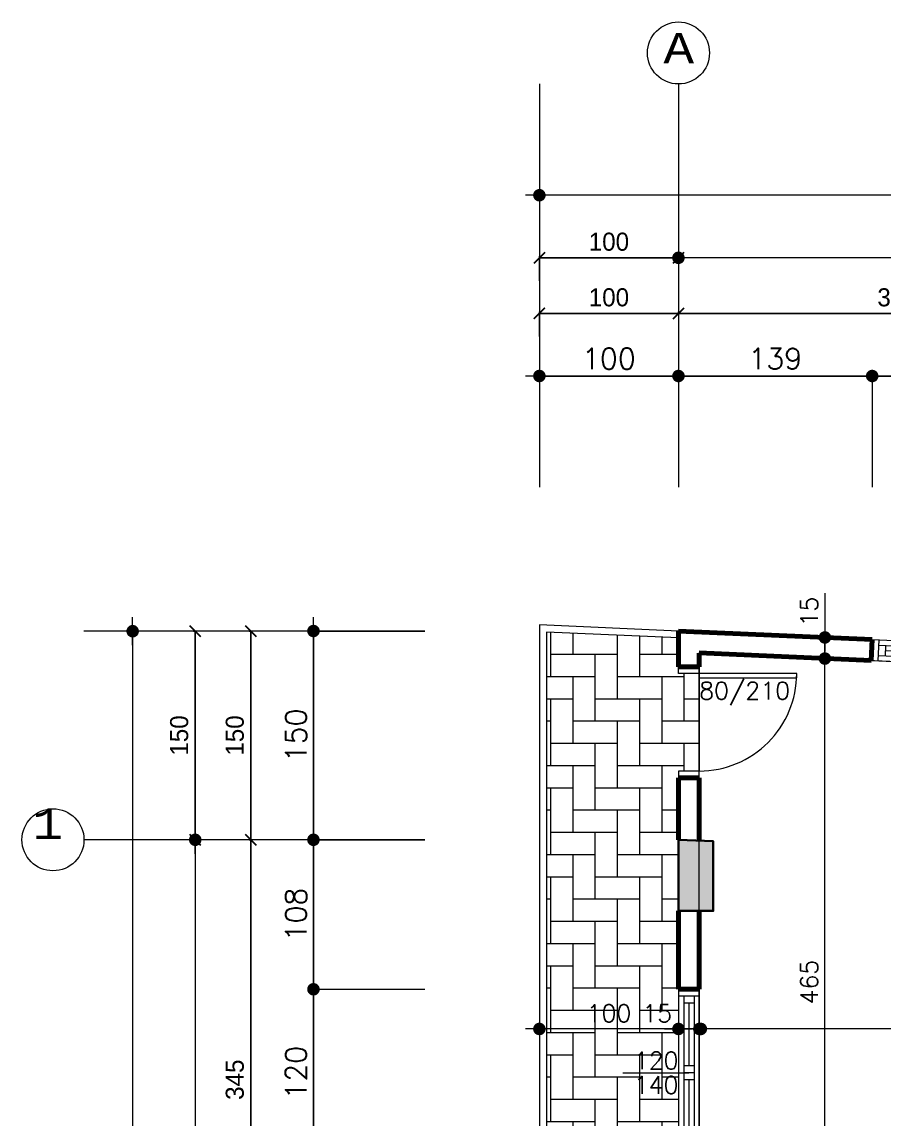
# Model space of a CAD drawing. Header units: millimetres. Extents: x 35860 to 71103, y -11298 to -8385.
# Drawn here: x 46579 to 47199, y -9534 to -8745 of the extents above; entities that cross this region are included whole.
import ezdxf
from ezdxf.enums import TextEntityAlignment as Align

# ---------------------------------------------------------------- set-up
doc = ezdxf.new("R2010")
doc.units = ezdxf.units.MM
doc.header["$MEASUREMENT"] = 0
doc.layers.get('0').update_dxf_attribs({"lineweight": 15})
doc.layers.get('Defpoints').update_dxf_attribs({"lineweight": 20})
for name, color, linetype, lineweight in [('02', 2, 'Continuous', 20), ('03_Yazı', 1, 'Continuous', 30), ('07', 3, 'Continuous', 70), ('Aks&Tefriş', 5, 'Continuous', 20), ('Kolon', 6, 'Continuous', 30), ('Merd&Balkon', 40, 'Continuous', 20), ('Ölçü', 140, 'Continuous', 20)]:
    doc.layers.add(name, color=color, linetype=linetype, lineweight=lineweight)
doc.layers.add('Lay_X', color=45, linetype='Continuous', lineweight=13, plot=False)
doc.styles.add('0', font='txt.shx')
doc.styles.add('C', font='')
doc.styles.get('C').set_extended_font_data('Courier New Tur')
doc.dimstyles.new('2', dxfattribs={"dimtxt": 12.5, "dimasz": 1, "dimexe": 0, "dimexo": 0, "dimgap": 5, "dimtad": 1, "dimdec": 0, "dimlfac": -1, "dimzin": 12, "dimdsep": 46, "dimtxsty": '0', "dimblk": 'DOT', "dimcen": 2.5, "dimse1": 1, "dimse2": 1, "dimclrd": 256, "dimclrt": 1, "dimadec": 0, "dimazin": 0, "dimtfac": 1, "dimtdec": 0, "dimtmove": 0, "dimatfit": 0, "dimldrblk": 'DOT', "dimfxl": 1, "dimtolj": 1, "dimtzin": 0, "dimlwd": -1, "dimarcsym": 0})
doc.dimstyles.new('5', dxfattribs={"dimtxt": 25, "dimasz": 1, "dimexe": 0, "dimexo": 0, "dimgap": 5, "dimtad": 1, "dimdec": 0, "dimlfac": -1, "dimzin": 12, "dimdsep": 46, "dimtxsty": '0', "dimblk": 'DOT', "dimcen": 2.5, "dimse1": 1, "dimse2": 1, "dimclrd": 256, "dimclrt": 1, "dimadec": 8, "dimazin": 0, "dimtfac": 1, "dimtdec": 0, "dimtmove": 0, "dimatfit": 0, "dimldrblk": 'DOT', "dimfxl": 1, "dimtolj": 1, "dimtzin": 0, "dimlwd": -1, "dimarcsym": 0})
doc.dimstyles.new('_VI80I', dxfattribs={"dimtxt": 15, "dimasz": 1, "dimexe": 0, "dimexo": 100, "dimgap": 5, "dimtad": 1, "dimdec": 0, "dimlfac": -1, "dimzin": 12, "dimdsep": 46, "dimtxsty": '0', "dimblk1": 'DOT80_2', "dimblk2": 'DOT80_1', "dimsah": 1, "dimcen": 2.5, "dimse1": 1, "dimse2": 1, "dimclrd": 256, "dimclrt": 1, "dimadec": 8, "dimazin": 0, "dimtfac": 1, "dimtdec": 0, "dimtmove": 0, "dimatfit": 0, "dimldrblk": 'DOT', "dimfxl": 1, "dimtolj": 1, "dimtzin": 0, "dimlwd": -1, "dimarcsym": 0})
doc.dimstyles.new('STANDART', dxfattribs={"dimtxt": 13, "dimasz": 8, "dimexe": 1.25, "dimexo": 0.625, "dimgap": 5, "dimtad": 1, "dimdec": 0, "dimrnd": 5, "dimzin": 1, "dimdsep": 46, "dimtxsty": 'Standard', "dimblk1": 'ARCHTICK', "dimblk2": 'ARCHTICK', "dimsah": 1, "dimcen": 2.5, "dimclrd": 256, "dimclre": 256, "dimclrt": 1, "dimadec": 0, "dimazin": 0, "dimtfac": 1, "dimtdec": 0, "dimtofl": 0, "dimtmove": 1, "dimatfit": 0, "dimldrblk": 'ARCHTICK', "dimfxl": 1, "dimtolj": 1, "dimtzin": 0, "dimarcsym": 0})

# ---------------------------------------------------------------- blocks, each defined once
blk = doc.blocks.new('DOT')
at = {"color": 0}
blk.add_line((-10, 0), (10, 0), dxfattribs=at)
at = {"color": 0, "const_width": 4.5}
blk.add_lwpolyline([(-2.25, 0, 1), (2.25, 0, 1)], format="xyb", close=True, dxfattribs=at)
blk = doc.blocks.new('*D569')
at = {"layer": 'Aks&Tefriş', "transparency": 16777216}
blk.add_line((46703.62, -9334.42), (46703.62, -10622.42), dxfattribs=at)
at = {"layer": 'Defpoints', "color": 0, "transparency": 16777216}
for p in [(46703.62, -9333.42), (46703.62, -10623.42), (46703.62, -10623.42)]:
    blk.add_point(p, dxfattribs=at)
at = {"layer": 'Aks&Tefriş', "transparency": 16777216}
for p, rotation in [((46703.62, -9333.42), 90), ((46703.62, -10623.42), 270)]:
    blk.add_blockref('DOT', p, dxfattribs=dict(at, rotation=rotation))
at = {"layer": 'Aks&Tefriş', "color": 1, "transparency": 16777216, "insert": (46686.12, -9978.42), "char_height": 25, "attachment_point": 5, "rotation": 90, "style": '0'}
blk.add_mtext('\\A1;1290', dxfattribs=at)
blk = doc.blocks.new('_ARCHTICK')
at = {"color": 0, "linetype": 'ByBlock', "const_width": 0.15}
blk.add_lwpolyline([(-0.5, -0.5), (0.5, 0.5)], dxfattribs=at)
blk = doc.blocks.new('*D575')
at = {"layer": 'Aks&Tefriş', "lineweight": -2, "transparency": 16777216}
for p, q in [((46743, -9333.42), (46742.37, -9333.42)), ((46743.62, -9678.42), (46743.62, -9333.42))]:
    blk.add_line(p, q, dxfattribs=at)
at = {"layer": 'Defpoints', "color": 0, "transparency": 16777216}
for p in [(46743.62, -9333.42), (46743.62, -9333.42), (46743.62, -9678.42)]:
    blk.add_point(p, dxfattribs=at)
at = {"layer": 'Aks&Tefriş', "lineweight": -2, "transparency": 16777216, "xscale": 8, "yscale": 8, "zscale": 8}
for p, rotation in [((46743.62, -9333.42), 90), ((46743.62, -9678.42), 270)]:
    blk.add_blockref('_ARCHTICK', p, dxfattribs=dict(at, rotation=rotation))
at = {"layer": 'Aks&Tefriş', "color": 1, "transparency": 16777216, "insert": (46732.12, -9505.92), "char_height": 13, "attachment_point": 5, "rotation": 90}
blk.add_mtext('\\A1;345', dxfattribs=at)
blk = doc.blocks.new('*D576')
at = {"layer": 'Aks&Tefriş', "transparency": 16777216}
blk.add_line((47950.06, -8914.9), (47052.06, -8914.9), dxfattribs=at)
at = {"layer": 'Defpoints', "color": 0, "transparency": 16777216}
for p in [(47051.06, -8914.9), (47051.06, -8914.9), (47951.06, -8914.9)]:
    blk.add_point(p, dxfattribs=at)
at = {"layer": 'Aks&Tefriş', "transparency": 16777216, "rotation": 180}
blk.add_blockref('DOT', (47051.06, -8914.9), dxfattribs=at)
at = {"layer": 'Aks&Tefriş', "transparency": 16777216}
blk.add_blockref('DOT', (47951.06, -8914.9), dxfattribs=at)
at = {"layer": 'Aks&Tefriş', "color": 1, "transparency": 16777216, "insert": (47501.06, -8897.4), "char_height": 25, "attachment_point": 5, "style": '0'}
blk.add_mtext('\\A1;900', dxfattribs=at)
blk = doc.blocks.new('*D581')
at = {"layer": 'Aks&Tefriş', "lineweight": -2, "transparency": 16777216}
for p, q in [((47051.06, -8954.27), (47051.06, -8953.65)), ((47366.06, -8954.9), (47051.06, -8954.9))]:
    blk.add_line(p, q, dxfattribs=at)
at = {"layer": 'Defpoints', "color": 0, "transparency": 16777216}
for p in [(47051.06, -8954.9), (47051.06, -8954.9), (47366.06, -8954.9)]:
    blk.add_point(p, dxfattribs=at)
at = {"layer": 'Aks&Tefriş', "lineweight": -2, "transparency": 16777216, "xscale": 8, "yscale": 8, "zscale": 8, "rotation": 180}
blk.add_blockref('_ARCHTICK', (47051.06, -8954.9), dxfattribs=at)
at = {"layer": 'Aks&Tefriş', "lineweight": -2, "transparency": 16777216, "xscale": 8, "yscale": 8, "zscale": 8}
blk.add_blockref('_ARCHTICK', (47366.06, -8954.9), dxfattribs=at)
at = {"layer": 'Aks&Tefriş', "color": 1, "transparency": 16777216, "insert": (47208.56, -8943.4), "char_height": 13, "attachment_point": 5}
blk.add_mtext('\\A1;315', dxfattribs=at)
blk = doc.blocks.new('P_X_D_2_15-150')
at = {"layer": '02'}
for p, q in [((0, 55), (0, 7.5)), ((-75, 15), (75, 15)), ((-70, 0), (-70, 15)), ((-70, 11.25), (70, 11.25)), ((-65, 3.75), (-65, 11.25)), ((-5, 3.75), (-5, 11.25)), ((0, 3.75), (0, 11.25)), ((5, 3.75), (5, 11.25)), ((65, 3.75), (65, 11.25)), ((70, 0), (70, 15)), ((-75, 0), (75, 0)), ((-70, 3.75), (70, 3.75)), ((-65, 7.5), (-5, 7.5)), ((5, 7.5), (65, 7.5))]:
    blk.add_line(p, q, dxfattribs=at)
at = {"layer": '07'}
for p, q in [((-75, 0), (-75, 15)), ((75, 0), (75, 15))]:
    blk.add_line(p, q, dxfattribs=at)
at = {"layer": '03_Yazı', "style": '0', "flags": 8}
for tag, p in [('150', (-2.5, 20)), ('140', (15.09, 20))]:
    blk.add_attdef(tag, p, '', height=12.5, rotation=90, dxfattribs=at)
blk = doc.blocks.new('K_X_D_3_15-80')
at = {"layer": '02'}
blk.add_line((15, 0), (18, 0), dxfattribs=at)
for points in [[(10, 0), (15, 0), (15, 15), (10, 15)], [(90, 0), (85, 0), (85, 15), (90, 15)]]:
    blk.add_lwpolyline(points, dxfattribs=at)
blk.add_lwpolyline([(18, 0), (18, -70), (15, -70), (15, 0), (85, 0, -0.414214), (15, -70)], format="xyb", dxfattribs=at)
at = {"layer": '07'}
for p, q in [((10, 0), (10, 15)), ((90, 0), (90, 15))]:
    blk.add_line(p, q, dxfattribs=at)
at = {"layer": '03_Yazı', "style": '0', "flags": 8}
blk.add_attdef('80/210', text='', height=12.5, rotation=90, dxfattribs=at).set_placement((21, -2.71), align=Align.TOP_RIGHT)
blk = doc.blocks.new('P_X_D_2_15-120')
at = {"layer": '02'}
for p, q in [((0, 55), (0, 7.5)), ((-60, 15), (60, 15)), ((-55, 0), (-55, 15)), ((-55, 11.25), (55, 11.25)), ((-50, 3.75), (-50, 11.25)), ((-5, 3.75), (-5, 11.25)), ((0, 3.75), (0, 11.25)), ((5, 3.75), (5, 11.25)), ((50, 3.75), (50, 11.25)), ((55, 0), (55, 15)), ((-60, 0), (60, 0)), ((-55, 3.75), (55, 3.75)), ((-50, 7.5), (-5, 7.5)), ((5, 7.5), (50, 7.5))]:
    blk.add_line(p, q, dxfattribs=at)
at = {"layer": '07'}
for p, q in [((-60, 0), (-60, 15)), ((60, 0), (60, 15))]:
    blk.add_line(p, q, dxfattribs=at)
at = {"layer": '03_Yazı', "style": '0', "flags": 8}
for tag, p in [('120', (-2.5, 20)), ('140', (15.09, 20))]:
    blk.add_attdef(tag, p, '', height=12.5, rotation=90, dxfattribs=at)
blk = doc.blocks.new('*D617')
at = {"layer": 'Defpoints', "color": 0, "transparency": 16777216}
for p in [(47067.16, -9373.42), (47467.16, -9373.42), (47067.16, -9469.45)]:
    blk.add_point(p, dxfattribs=at)
at = {"layer": 'Ölçü', "transparency": 16777216}
blk.add_line((47466.16, -9469.45), (47068.16, -9469.45), dxfattribs=at)
at = {"layer": 'Ölçü', "transparency": 16777216, "rotation": 180}
blk.add_blockref('DOT', (47067.16, -9469.45), dxfattribs=at)
at = {"layer": 'Ölçü', "transparency": 16777216}
blk.add_blockref('DOT', (47467.16, -9469.45), dxfattribs=at)
at = {"layer": 'Ölçü', "color": 1, "transparency": 16777216, "insert": (47267.16, -9458.2), "char_height": 12.5, "attachment_point": 5, "style": '0'}
blk.add_mtext('\\A1;400', dxfattribs=at)
blk = doc.blocks.new('*D618')
at = {"layer": 'Defpoints', "color": 0, "transparency": 16777216}
for p in [(47051.06, -9373.42), (47066.06, -9373.42), (47051.06, -9469.45)]:
    blk.add_point(p, dxfattribs=at)
at = {"layer": 'Ölçü', "transparency": 16777216}
for p, q in [((47050.06, -9469.45), (47022.39, -9469.45)), ((47066.06, -9469.45), (47051.06, -9469.45)), ((47067.06, -9469.45), (47068.06, -9469.45))]:
    blk.add_line(p, q, dxfattribs=at)
blk.add_blockref('DOT', (47051.06, -9469.45), dxfattribs=at)
at = {"layer": 'Ölçü', "transparency": 16777216, "rotation": 180}
blk.add_blockref('DOT', (47066.06, -9469.45), dxfattribs=at)
at = {"layer": 'Ölçü', "color": 1, "transparency": 16777216, "insert": (47035.73, -9458.2), "char_height": 12.5, "attachment_point": 5, "style": '0'}
blk.add_mtext('\\A1;15', dxfattribs=at)
blk = doc.blocks.new('*D619')
at = {"layer": 'Defpoints', "color": 0, "transparency": 16777216}
for p in [(47051.06, -9373.42), (46951.06, -9469.45), (46951.06, -9470.34)]:
    blk.add_point(p, dxfattribs=at)
at = {"layer": 'Ölçü', "transparency": 16777216}
blk.add_line((47050.06, -9469.45), (46952.06, -9469.45), dxfattribs=at)
at = {"layer": 'Ölçü', "transparency": 16777216, "rotation": 180}
blk.add_blockref('DOT', (46951.06, -9469.45), dxfattribs=at)
at = {"layer": 'Ölçü', "transparency": 16777216}
blk.add_blockref('DOT', (47051.06, -9469.45), dxfattribs=at)
at = {"layer": 'Ölçü', "color": 1, "transparency": 16777216, "insert": (47001.06, -9458.2), "char_height": 12.5, "attachment_point": 5, "style": '0'}
blk.add_mtext('\\A1;100', dxfattribs=at)
blk = doc.blocks.new('*D640')
at = {"layer": 'Defpoints', "color": 0, "transparency": 16777216}
for p in [(47156.34, -9203.1), (47160.17, -9203.1), (47101.06, -9668.42)]:
    blk.add_point(p, dxfattribs=at)
at = {"layer": 'Ölçü', "transparency": 16777216}
blk.add_line((47156.34, -9667.42), (47156.34, -9204.1), dxfattribs=at)
for p, rotation in [((47156.34, -9203.1), 90), ((47156.34, -9668.42), 270)]:
    blk.add_blockref('DOT', p, dxfattribs=dict(at, rotation=rotation))
at = {"layer": 'Ölçü', "color": 1, "transparency": 16777216, "insert": (47145.09, -9435.76), "char_height": 12.5, "attachment_point": 5, "rotation": 90, "style": '0'}
blk.add_mtext('\\A1;465', dxfattribs=at)
blk = doc.blocks.new('*D647')
at = {"layer": 'Aks&Tefriş', "transparency": 16777216}
blk.add_line((46658.62, -9184.42), (46658.62, -10772.42), dxfattribs=at)
at = {"layer": 'Defpoints', "color": 0, "transparency": 16777216}
for p in [(46658.62, -9183.42), (46658.62, -10773.42), (46658.62, -10773.42)]:
    blk.add_point(p, dxfattribs=at)
at = {"layer": 'Aks&Tefriş', "transparency": 16777216}
for p, rotation in [((46658.62, -9183.42), 90), ((46658.62, -10773.42), 270)]:
    blk.add_blockref('DOT', p, dxfattribs=dict(at, rotation=rotation))
at = {"layer": 'Aks&Tefriş', "color": 1, "transparency": 16777216, "insert": (46641.12, -9978.42), "char_height": 25, "attachment_point": 5, "rotation": 90, "style": '0'}
blk.add_mtext('\\A1;1590', dxfattribs=at)
blk = doc.blocks.new('*D649')
at = {"layer": 'Aks&Tefriş', "lineweight": -2, "transparency": 16777216}
for p, q in [((46743, -9183.42), (46742.37, -9183.42)), ((46743.62, -9333.42), (46743.62, -9183.42))]:
    blk.add_line(p, q, dxfattribs=at)
at = {"layer": 'Defpoints', "color": 0, "transparency": 16777216}
for p in [(46743.62, -9183.42), (46743.62, -9183.42), (46743.62, -9333.42)]:
    blk.add_point(p, dxfattribs=at)
at = {"layer": 'Aks&Tefriş', "lineweight": -2, "transparency": 16777216, "xscale": 8, "yscale": 8, "zscale": 8}
for p, rotation in [((46743.62, -9183.42), 90), ((46743.62, -9333.42), 270)]:
    blk.add_blockref('_ARCHTICK', p, dxfattribs=dict(at, rotation=rotation))
at = {"layer": 'Aks&Tefriş', "color": 1, "transparency": 16777216, "insert": (46732.12, -9258.42), "char_height": 13, "attachment_point": 5, "rotation": 90}
blk.add_mtext('\\A1;150', dxfattribs=at)
blk = doc.blocks.new('*D650')
at = {"layer": 'Aks&Tefriş', "lineweight": -2, "transparency": 16777216}
for p, q in [((46703, -9183.42), (46702.37, -9183.42)), ((46703.62, -9333.42), (46703.62, -9183.42))]:
    blk.add_line(p, q, dxfattribs=at)
at = {"layer": 'Defpoints', "color": 0, "transparency": 16777216}
for p in [(46703.62, -9183.42), (46703.62, -9183.42), (46703.62, -9333.42)]:
    blk.add_point(p, dxfattribs=at)
at = {"layer": 'Aks&Tefriş', "lineweight": -2, "transparency": 16777216, "xscale": 8, "yscale": 8, "zscale": 8}
for p, rotation in [((46703.62, -9183.42), 90), ((46703.62, -9333.42), 270)]:
    blk.add_blockref('_ARCHTICK', p, dxfattribs=dict(at, rotation=rotation))
at = {"layer": 'Aks&Tefriş', "color": 1, "transparency": 16777216, "insert": (46692.12, -9258.42), "char_height": 13, "attachment_point": 5, "rotation": 90}
blk.add_mtext('\\A1;150', dxfattribs=at)
blk = doc.blocks.new('*D652')
at = {"layer": 'Aks&Tefriş', "transparency": 16777216}
blk.add_line((48050.06, -8869.9), (46952.06, -8869.9), dxfattribs=at)
at = {"layer": 'Defpoints', "color": 0, "transparency": 16777216}
for p in [(46951.06, -8869.9), (46951.06, -8869.9), (48051.06, -8869.9)]:
    blk.add_point(p, dxfattribs=at)
at = {"layer": 'Aks&Tefriş', "transparency": 16777216, "rotation": 180}
blk.add_blockref('DOT', (46951.06, -8869.9), dxfattribs=at)
at = {"layer": 'Aks&Tefriş', "transparency": 16777216}
blk.add_blockref('DOT', (48051.06, -8869.9), dxfattribs=at)
at = {"layer": 'Aks&Tefriş', "color": 1, "transparency": 16777216, "insert": (47501.06, -8852.4), "char_height": 25, "attachment_point": 5, "style": '0'}
blk.add_mtext('\\A1;1100', dxfattribs=at)
blk = doc.blocks.new('*D653')
at = {"layer": 'Aks&Tefriş', "lineweight": -2, "transparency": 16777216}
for p, q in [((46951.06, -8931.48), (46951.06, -8913.65)), ((47051.06, -8914.9), (46951.06, -8914.9)), ((47051.06, -8914.27), (47051.06, -8913.65))]:
    blk.add_line(p, q, dxfattribs=at)
at = {"layer": 'Defpoints', "color": 0, "transparency": 16777216}
for p in [(46951.06, -8914.9), (47051.06, -8914.9), (46951.06, -8932.1)]:
    blk.add_point(p, dxfattribs=at)
at = {"layer": 'Aks&Tefriş', "lineweight": -2, "transparency": 16777216, "xscale": 8, "yscale": 8, "zscale": 8, "rotation": 180}
blk.add_blockref('_ARCHTICK', (46951.06, -8914.9), dxfattribs=at)
at = {"layer": 'Aks&Tefriş', "lineweight": -2, "transparency": 16777216, "xscale": 8, "yscale": 8, "zscale": 8}
blk.add_blockref('_ARCHTICK', (47051.06, -8914.9), dxfattribs=at)
at = {"layer": 'Aks&Tefriş', "color": 1, "transparency": 16777216, "insert": (47001.06, -8903.4), "char_height": 13, "attachment_point": 5}
blk.add_mtext('\\A1;100', dxfattribs=at)
blk = doc.blocks.new('*D655')
at = {"layer": 'Aks&Tefriş', "lineweight": -2, "transparency": 16777216}
for p, q in [((46951.06, -8971.48), (46951.06, -8953.65)), ((47051.06, -8954.27), (47051.06, -8953.65)), ((47051.06, -8954.9), (46951.06, -8954.9))]:
    blk.add_line(p, q, dxfattribs=at)
at = {"layer": 'Defpoints', "color": 0, "transparency": 16777216}
for p in [(46951.06, -8954.9), (47051.06, -8954.9), (46951.06, -8972.1)]:
    blk.add_point(p, dxfattribs=at)
at = {"layer": 'Aks&Tefriş', "lineweight": -2, "transparency": 16777216, "xscale": 8, "yscale": 8, "zscale": 8, "rotation": 180}
blk.add_blockref('_ARCHTICK', (46951.06, -8954.9), dxfattribs=at)
at = {"layer": 'Aks&Tefriş', "lineweight": -2, "transparency": 16777216, "xscale": 8, "yscale": 8, "zscale": 8}
blk.add_blockref('_ARCHTICK', (47051.06, -8954.9), dxfattribs=at)
at = {"layer": 'Aks&Tefriş', "color": 1, "transparency": 16777216, "insert": (47001.06, -8943.4), "char_height": 13, "attachment_point": 5}
blk.add_mtext('\\A1;100', dxfattribs=at)
blk = doc.blocks.new('DOT80_2')
at = {"color": 0}
blk.add_line((0, 0), (0, -80), dxfattribs=at)
blk.add_blockref('DOT', (0, 0))
blk = doc.blocks.new('DOT80_1')
at = {"color": 0}
blk.add_line((0, 0), (0, 80), dxfattribs=at)
blk.add_blockref('DOT', (0, 0))
blk = doc.blocks.new('*D674')
at = {"layer": 'Aks&Tefriş', "transparency": 16777216}
blk.add_line((47050.06, -8999.9), (46952.06, -8999.9), dxfattribs=at)
at = {"layer": 'Defpoints', "color": 0, "transparency": 16777216}
for p in [(46951.06, -8999.9), (47051.06, -8999.9), (46951.06, -9017.1)]:
    blk.add_point(p, dxfattribs=at)
at = {"layer": 'Aks&Tefriş', "transparency": 16777216, "rotation": 180}
blk.add_blockref('DOT80_1', (46951.06, -8999.9), dxfattribs=at)
at = {"layer": 'Aks&Tefriş', "transparency": 16777216}
blk.add_blockref('DOT80_2', (47051.06, -8999.9), dxfattribs=at)
at = {"layer": 'Aks&Tefriş', "color": 1, "transparency": 16777216, "insert": (47001.06, -8987.4), "char_height": 15, "attachment_point": 5, "style": '0'}
blk.add_mtext('\\A1;100', dxfattribs=at)
blk = doc.blocks.new('*D690')
at = {"layer": 'Defpoints', "color": 0, "transparency": 16777216}
for p in [(47156.34, -9187.93), (47156.73, -9187.93), (47160.17, -9203.1)]:
    blk.add_point(p, dxfattribs=at)
at = {"layer": 'Ölçü', "transparency": 16777216}
for p, q in [((47156.34, -9155.99), (47156.34, -9187.93)), ((47156.34, -9186.93), (47156.34, -9185.93)), ((47156.34, -9203.1), (47156.34, -9187.93)), ((47156.34, -9203.1), (47156.34, -9187.93)), ((47156.34, -9204.1), (47156.34, -9205.1))]:
    blk.add_line(p, q, dxfattribs=at)
for p, rotation in [((47156.34, -9187.93), 270), ((47156.34, -9203.1), 90)]:
    blk.add_blockref('DOT', p, dxfattribs=dict(at, rotation=rotation))
at = {"layer": 'Ölçü', "color": 1, "transparency": 16777216, "insert": (47145.09, -9169.33), "char_height": 12.5, "attachment_point": 5, "rotation": 90, "style": '0'}
blk.add_mtext('\\A1;15', dxfattribs=at)
blk = doc.blocks.new('*D889')
at = {"layer": 'Aks&Tefriş', "transparency": 16777216}
blk.add_line((47339.2, -8999.9), (47191.35, -8999.9), dxfattribs=at)
at = {"layer": 'Defpoints', "color": 0, "transparency": 16777216}
for p in [(47190.35, -8999.9), (47190.35, -9189.41), (47340.2, -9196.02)]:
    blk.add_point(p, dxfattribs=at)
at = {"layer": 'Aks&Tefriş', "transparency": 16777216, "rotation": 180}
blk.add_blockref('DOT80_1', (47190.35, -8999.9), dxfattribs=at)
at = {"layer": 'Aks&Tefriş', "transparency": 16777216}
blk.add_blockref('DOT80_2', (47340.2, -8999.9), dxfattribs=at)
at = {"layer": 'Aks&Tefriş', "color": 1, "transparency": 16777216, "insert": (47265.27, -8987.4), "char_height": 15, "attachment_point": 5, "style": '0'}
blk.add_mtext('\\A1;150', dxfattribs=at)
blk = doc.blocks.new('*D890')
at = {"layer": 'Aks&Tefriş', "transparency": 16777216}
blk.add_line((47189.35, -8999.9), (47052.06, -8999.9), dxfattribs=at)
at = {"layer": 'Defpoints', "color": 0, "transparency": 16777216}
for p in [(47051.06, -8999.9), (47051.06, -9183.28), (47190.35, -9189.41)]:
    blk.add_point(p, dxfattribs=at)
at = {"layer": 'Aks&Tefriş', "transparency": 16777216, "rotation": 180}
blk.add_blockref('DOT80_1', (47051.06, -8999.9), dxfattribs=at)
at = {"layer": 'Aks&Tefriş', "transparency": 16777216}
blk.add_blockref('DOT80_2', (47190.35, -8999.9), dxfattribs=at)
at = {"layer": 'Aks&Tefriş', "color": 1, "transparency": 16777216, "insert": (47120.7, -8987.4), "char_height": 15, "attachment_point": 5, "style": '0'}
blk.add_mtext('\\A1;139', dxfattribs=at)
blk = doc.blocks.new('*D891')
at = {"layer": 'Aks&Tefriş', "transparency": 16777216}
blk.add_line((47050.06, -8999.9), (46952.06, -8999.9), dxfattribs=at)
at = {"layer": 'Defpoints', "color": 0, "transparency": 16777216}
for p in [(46951.06, -8999.9), (46951.06, -9178.87), (47051.06, -9183.28)]:
    blk.add_point(p, dxfattribs=at)
at = {"layer": 'Aks&Tefriş', "transparency": 16777216, "rotation": 180}
blk.add_blockref('DOT80_1', (46951.06, -8999.9), dxfattribs=at)
at = {"layer": 'Aks&Tefriş', "transparency": 16777216}
blk.add_blockref('DOT80_2', (47051.06, -8999.9), dxfattribs=at)
at = {"layer": 'Aks&Tefriş', "color": 1, "transparency": 16777216, "insert": (47001.06, -8987.4), "char_height": 15, "attachment_point": 5, "style": '0'}
blk.add_mtext('\\A1;100', dxfattribs=at)
blk = doc.blocks.new('*D892')
at = {"layer": 'Aks&Tefriş', "transparency": 16777216}
blk.add_line((46788.62, -9184.28), (46788.62, -9332.42), dxfattribs=at)
at = {"layer": 'Defpoints', "color": 0, "transparency": 16777216}
for p in [(47051.06, -9183.28), (46788.62, -9333.42), (47051.06, -9333.42)]:
    blk.add_point(p, dxfattribs=at)
at = {"layer": 'Aks&Tefriş', "transparency": 16777216}
for name, p, rotation in [('DOT80_2', (46788.62, -9183.28), 90), ('DOT80_1', (46788.62, -9333.42), 270)]:
    blk.add_blockref(name, p, dxfattribs=dict(at, rotation=rotation))
at = {"layer": 'Aks&Tefriş', "color": 1, "transparency": 16777216, "insert": (46776.12, -9258.35), "char_height": 15, "attachment_point": 5, "rotation": 90, "style": '0'}
blk.add_mtext('\\A1;150', dxfattribs=at)
blk = doc.blocks.new('*D893')
at = {"layer": 'Aks&Tefriş', "transparency": 16777216}
blk.add_line((46788.62, -9334.42), (46788.62, -9439.92), dxfattribs=at)
at = {"layer": 'Defpoints', "color": 0, "transparency": 16777216}
for p in [(47051.06, -9333.42), (46788.62, -9440.92), (47051.06, -9440.92)]:
    blk.add_point(p, dxfattribs=at)
at = {"layer": 'Aks&Tefriş', "transparency": 16777216}
for name, p, rotation in [('DOT80_2', (46788.62, -9333.42), 90), ('DOT80_1', (46788.62, -9440.92), 270)]:
    blk.add_blockref(name, p, dxfattribs=dict(at, rotation=rotation))
at = {"layer": 'Aks&Tefriş', "color": 1, "transparency": 16777216, "insert": (46776.12, -9387.17), "char_height": 15, "attachment_point": 5, "rotation": 90, "style": '0'}
blk.add_mtext('\\A1;108', dxfattribs=at)
blk = doc.blocks.new('*D894')
at = {"layer": 'Aks&Tefriş', "transparency": 16777216}
blk.add_line((46788.62, -9441.92), (46788.62, -9559.92), dxfattribs=at)
at = {"layer": 'Defpoints', "color": 0, "transparency": 16777216}
for p in [(47051.06, -9440.92), (46788.62, -9560.92), (47051.06, -9560.92)]:
    blk.add_point(p, dxfattribs=at)
at = {"layer": 'Aks&Tefriş', "transparency": 16777216}
for name, p, rotation in [('DOT80_2', (46788.62, -9440.92), 90), ('DOT80_1', (46788.62, -9560.92), 270)]:
    blk.add_blockref(name, p, dxfattribs=dict(at, rotation=rotation))
at = {"layer": 'Aks&Tefriş', "color": 1, "transparency": 16777216, "insert": (46776.12, -9500.92), "char_height": 15, "attachment_point": 5, "rotation": 90, "style": '0'}
blk.add_mtext('\\A1;120', dxfattribs=at)

msp = doc.modelspace()

# ---------------------------------------------------------------- hatches: boundary and pattern name
h = msp.add_hatch()
h.set_pattern_fill('SERAMIK9', color=256, scale=4, style=0, pattern_type=2)
h.set_pattern_definition([(0, (-2080.745, 0), (16, 16), [48, -16]), (90, (-2064.745, 0), (-16, -16), [48, -16])])
h.paths.add_polyline_path([(47051.06, -9739.33), (47051.06, -9728.08), (47051.06, -9678.42), (47051.06, -9653.42), (47051.06, -9560.92), (47051.06, -9440.92), (47051.06, -9384.52), (47051.06, -9333.42), (47051.06, -9288.95), (47051.06, -9283.95), (47066.06, -9283.95), (47066.06, -9213.95), (47051.06, -9213.95), (47051.06, -9208.95), (47051.06, -9188.28), (46956.06, -9184.09), (46956.06, -9940.92), (46961.06, -9940.92), (46961.06, -9990.92), (47051.06, -9990.92), (47051.06, -9923.42), (47051.06, -9893.42), (47051.06, -9859.33)])
h.paths.add_polyline_path([(47015.85, -9519.14), (47049.19, -9519.14), (47049.19, -9500.39), (47015.85, -9500.39)], flags=24)
h.paths.add_polyline_path([(47015.85, -9501.55), (47049.19, -9501.55), (47049.19, -9482.8), (47015.85, -9482.8)], flags=24)
h.paths.add_polyline_path([(47024.27, -9448.82), (47047.19, -9448.82), (47047.19, -9467.57), (47024.27, -9467.57)], flags=24)
h.paths.add_polyline_path([(46985.44, -9448.82), (47016.69, -9448.82), (47016.69, -9467.57), (46985.44, -9467.57)], flags=24)
h.paths.add_polyline_path([(47024.27, -9690.17), (47047.19, -9690.17), (47047.19, -9708.92), (47024.27, -9708.92)], flags=24)
h.paths.add_polyline_path([(47021.34, -9799.55), (47050.62, -9799.55), (47050.62, -9784.55), (47021.34, -9784.55)], flags=24)
h.paths.add_polyline_path([(47021.34, -9813.32), (47050.62, -9813.32), (47050.62, -9798.32), (47021.34, -9798.32)], flags=24)
h.paths.add_polyline_path([(46947.86, -9688.78), (47050.29, -9688.78), (47050.29, -9665.12), (46947.86, -9665.12)], flags=9)
h = msp.add_hatch()
h.set_pattern_fill('ANSI33', color=256, scale=30, style=0)
h.paths.add_polyline_path([(47466.06, -9402.81), (47466.06, -9351.71), (47491.06, -9352.81), (47491.06, -9402.81)])
h.paths.add_polyline_path([(47951.06, -9983.42), (47891.06, -9983.42), (47891.06, -10013.42), (47951.06, -10013.42)])
h.paths.add_polyline_path([(47926.06, -9628.42), (47951.06, -9628.42), (47951.06, -9678.42), (47926.06, -9678.42)])
h.paths.add_polyline_path([(47491.06, -9638.42), (47491.06, -9678.42), (47466.06, -9678.42), (47466.06, -9638.42)])
h.paths.add_polyline_path([(47926.06, -10368.42), (47951.06, -10368.42), (47951.06, -10318.42), (47926.06, -10318.42)])
h.paths.add_polyline_path([(47491.06, -10368.42), (47491.06, -10318.42), (47466.06, -10318.42), (47466.06, -10368.42)])
h.paths.add_polyline_path([(47926.06, -9423.08), (47926.06, -9371.98), (47951.06, -9373.08), (47951.06, -9423.08)])
h.paths.add_polyline_path([(47661.06, -9360.3), (47686.06, -9361.4), (47686.06, -9411.4), (47661.06, -9411.4)])
h.paths.add_polyline_path([(47391.06, -10138.42), (47366.06, -10138.42), (47366.06, -10073.42), (47391.06, -10073.42)])
h.paths.add_polyline_path([(47391.06, -9923.42), (47391.06, -9858.42), (47366.06, -9858.42), (47366.06, -9923.42)])
h.paths.add_polyline_path([(47661.06, -9873.42), (47661.06, -9878.42), (47666.06, -9878.42), (47756.06, -9878.42), (47756.06, -9858.42), (47661.06, -9858.42)])
h.paths.add_polyline_path([(47661.06, -10133.42), (47661.06, -10118.42), (47756.06, -10118.42), (47756.06, -10138.42), (47661.06, -10138.42)])
h.paths.add_polyline_path([(47661.06, -10623.42), (47686.06, -10623.42), (47686.06, -10573.42), (47661.06, -10573.42)])
h.paths.add_polyline_path([(47491.06, -10623.42), (47491.06, -10573.42), (47466.06, -10573.42), (47466.06, -10623.42)])
h.paths.add_polyline_path([(47926.06, -10623.42), (47926.06, -10573.42), (47951.06, -10573.42), (47951.06, -10623.42)])
h.paths.add_polyline_path([(47051.06, -9384.52), (47051.06, -9333.42), (47076.06, -9334.52), (47076.06, -9384.52)])
h.paths.add_polyline_path([(47101.06, -9678.42), (47051.06, -9678.42), (47051.06, -9653.42), (47101.06, -9653.42)])
h.paths.add_polyline_path([(47091.06, -9893.42), (47051.06, -9893.42), (47051.06, -9923.42), (47091.06, -9923.42)])
h.paths.add_polyline_path([(47076.06, -10623.42), (47076.06, -10573.42), (47051.06, -10573.42), (47051.06, -10623.42)])
h.paths.add_polyline_path([(47101.06, -10318.42), (47051.06, -10318.42), (47051.06, -10343.42), (47101.06, -10343.42)])

# ---------------------------------------------------------------- linework, layer by layer
at = {"layer": '07'}
for p, q in [((47051.06, -9183.28), (47051.06, -9208.95)), ((47190.35, -9189.41), (47051.06, -9183.28)), ((47189.69, -9204.4), (47066.06, -9198.95)), ((47066.06, -9199.19), (47066.06, -9208.95)), ((47051.06, -9288.95), (47051.06, -9333.42)), ((47066.06, -9288.95), (47066.06, -9334.08)), ((47051.06, -9384.52), (47051.06, -9440.92)), ((47066.06, -9440.92), (47066.06, -9384.52))]:
    msp.add_line(p, q, dxfattribs=at)
at = {"layer": 'Aks&Tefriş'}
for p, q in [((46951.06, -8789.9), (46951.06, -9079.9)), ((47051.06, -8789.9), (47051.06, -9079.9)), ((46951.06, -8999.9), (48051.06, -8999.9)), ((46868.62, -9183.42), (46623.62, -9183.42)), ((46788.62, -10773.42), (46788.62, -9183.42)), ((46868.62, -9333.42), (46623.62, -9333.42))]:
    msp.add_line(p, q, dxfattribs=at)
for centre in [(47051.06, -8767.59), (46601.32, -9333.42)]:
    msp.add_circle(centre, 22.3, dxfattribs=at)
at = {"layer": 'Kolon'}
msp.add_lwpolyline([(47051.06, -9384.52), (47051.06, -9333.42), (47076.06, -9334.52), (47076.06, -9384.52), (47076.06, -9384.52)], close=True, dxfattribs=at)
at = {"layer": 'Lay_X'}
msp.add_lwpolyline([(47466.06, -9216.58), (47466.06, -9668.42), (47066.06, -9668.42), (47066.06, -9198.95)], close=True, dxfattribs=at)
at = {"layer": 'Merd&Balkon'}
for p, q in [((46951.06, -9178.87), (46951.06, -9940.92)), ((47051.06, -9183.28), (46951.06, -9178.87)), ((46956.06, -9184.09), (46956.06, -9940.92)), ((47051.06, -9188.28), (46956.06, -9184.09))]:
    msp.add_line(p, q, dxfattribs=at)

# ---------------------------------------------------------------- block references
at = {"layer": '02', "rotation": 357.4768581265456}
msp.add_blockref('P_X_D_2_15-150', (47264.61, -9207.7), dxfattribs=at).add_auto_attribs({'150': '150', '140': '140'})
at = {"layer": '02'}
ref = msp.add_blockref('K_X_D_3_15-80', (47066.06, -9198.95), dxfattribs=dict(at, xscale=-1, rotation=90.00000000001015))
ref.add_attrib('80/210', '80/210', dxfattribs={"layer": '03_Yazı', "height": 12.5, "style": '0', "flags": 8}).set_placement((47131.27, -9219.95), align=Align.TOP_RIGHT)
ref = msp.add_blockref('P_X_D_2_15-120', (47066.06, -9500.92), dxfattribs=dict(at, xscale=-1, rotation=90))
ref.add_attrib('120', '120', (47018.98, -9498.42), dxfattribs={"layer": '03_Yazı', "height": 12.5, "style": '0', "flags": 8})
ref.add_attrib('140', '140', (47018.98, -9516.01), dxfattribs={"layer": '03_Yazı', "height": 12.5, "style": '0', "flags": 8})

# ---------------------------------------------------------------- texts
at = {"layer": '03_Yazı', "style": 'C'}
for s, p in [('A', (47040.24, -8775.16)), ('1', (46586.53, -9332.91))]:
    msp.add_text(s, height=22, dxfattribs=at).set_placement(p)

# ---------------------------------------------------------------- dimensions: what is measured, and where the dimension line sits
at = {"layer": 'Aks&Tefriş'}
for base, p1, p2, angle, dimstyle, picture, middle in [((46951.06, -8869.9), (48051.06, -8869.9), (46951.06, -8869.9), 180, '5', '*D652', (47501.06, -8852.4)), ((47051.06, -8914.9), (47951.06, -8914.9), (47051.06, -8914.9), 180, '5', '*D576', (47501.06, -8897.4)), ((46951.06, -8914.9), (47051.06, -8914.9), (46951.06, -8932.1), 180, 'STANDART', '*D653', (47001.06, -8903.4)), ((46951.06, -8954.9), (47051.06, -8954.9), (46951.06, -8972.1), 180, 'STANDART', '*D655', (47001.06, -8943.4)), ((46951.06, -8999.9), (47051.06, -8999.9), (46951.06, -9017.1), 180, '_VI80I', '*D674', (47001.06, -8987.4)), ((46658.62, -10773.42), (46658.62, -9183.42), (46658.62, -10773.42), 90, '5', '*D647', (46641.12, -9978.42)), ((46788.62, -9333.42), (47051.06, -9183.28), (47051.06, -9333.42), 90, '_VI80I', '*D892', (46776.12, -9258.35)), ((46703.62, -10623.42), (46703.62, -9333.42), (46703.62, -10623.42), 90, '5', '*D569', (46686.12, -9978.42))]:
    dim = msp.add_linear_dim(base=base, p1=p1, p2=p2, angle=angle, dimstyle=dimstyle, dxfattribs=at)
    dim.commit()
    dim.dimension.update_dxf_attribs({"geometry": picture, "text_midpoint": middle})
for base, p1, p2, angle, dimstyle, override, picture, middle in [((47051.06, -8954.9), (47366.06, -8954.9), (47051.06, -8954.9), 180, 'STANDART', {"dimse1": 1}, '*D581', (47208.56, -8943.4)), ((46951.06, -8999.9), (47051.06, -9183.28), (46951.06, -9178.87), 180, '_VI80I', {"dimtmove": 1}, '*D891', (47001.06, -8987.4)), ((47051.06, -8999.9), (47190.35, -9189.41), (47051.06, -9183.28), 180, '_VI80I', {"dimtmove": 1}, '*D890', (47120.7, -8987.4)), ((47190.35, -8999.9), (47340.2, -9196.02), (47190.35, -9189.41), 180, '_VI80I', {"dimtmove": 1}, '*D889', (47265.27, -8987.4)), ((46703.62, -9183.42), (46703.62, -9333.42), (46703.62, -9183.42), 90, 'STANDART', {"dimse1": 1}, '*D650', (46692.12, -9258.42)), ((46743.62, -9183.42), (46743.62, -9333.42), (46743.62, -9183.42), 90, 'STANDART', {"dimse1": 1}, '*D649', (46732.12, -9258.42)), ((46788.62208021, -9440.92189481), (47051.06009006, -9333.42189481), (47051.06009006, -9440.92189481), 90, '_VI80I', {"dimtmove": 1}, '*D893', (46776.12208021, -9387.17189481)), ((46743.62, -9333.42), (46743.62, -9678.42), (46743.62, -9333.42), 90, 'STANDART', {"dimse1": 1}, '*D575', (46732.12, -9505.92)), ((46788.62, -9560.92), (47051.06, -9440.92), (47051.06, -9560.92), 90, '_VI80I', {"dimtmove": 1}, '*D894', (46776.12, -9500.92))]:
    dim = msp.add_linear_dim(base=base, p1=p1, p2=p2, angle=angle, dimstyle=dimstyle, override=override, dxfattribs=at)
    dim.commit()
    dim.dimension.update_dxf_attribs({"geometry": picture, "text_midpoint": middle})
at = {"layer": 'Ölçü'}
dim = msp.add_linear_dim(base=(47156.34, -9187.93), p1=(47160.17, -9203.1), p2=(47156.73, -9187.93), angle=90, dimstyle='2', override={"dimtmove": 1}, dxfattribs=at)
dim.commit()
dim.dimension.update_dxf_attribs({"geometry": '*D690', "text_midpoint": (47155.48, -9169.33), "dimtype": 160})
for base, p1, p2, angle, picture, middle in [((47156.34, -9203.1), (47101.06, -9668.42), (47160.17, -9203.1), 90, '*D640', (47145.09, -9435.76)), ((46951.06, -9469.45), (47051.06, -9373.42), (46951.06, -9470.34), 180, '*D619', (47001.06, -9458.2))]:
    dim = msp.add_linear_dim(base=base, p1=p1, p2=p2, angle=angle, dimstyle='2', override={"dimtmove": 1}, dxfattribs=at)
    dim.commit()
    dim.dimension.update_dxf_attribs({"geometry": picture, "text_midpoint": middle})
for base, p1, p2, picture, middle in [((47051.06, -9469.45), (47066.06, -9373.42), (47051.06, -9373.42), '*D618', (47035.73, -9458.2)), ((47067.16, -9469.45), (47467.16, -9373.42), (47067.16, -9373.42), '*D617', (47267.16, -9458.2))]:
    dim = msp.add_linear_dim(base=base, p1=p1, p2=p2, angle=180, dimstyle='2', dxfattribs=at)
    dim.commit()
    dim.dimension.update_dxf_attribs({"geometry": picture, "text_midpoint": middle})

doc.saveas('drawing.dxf')
